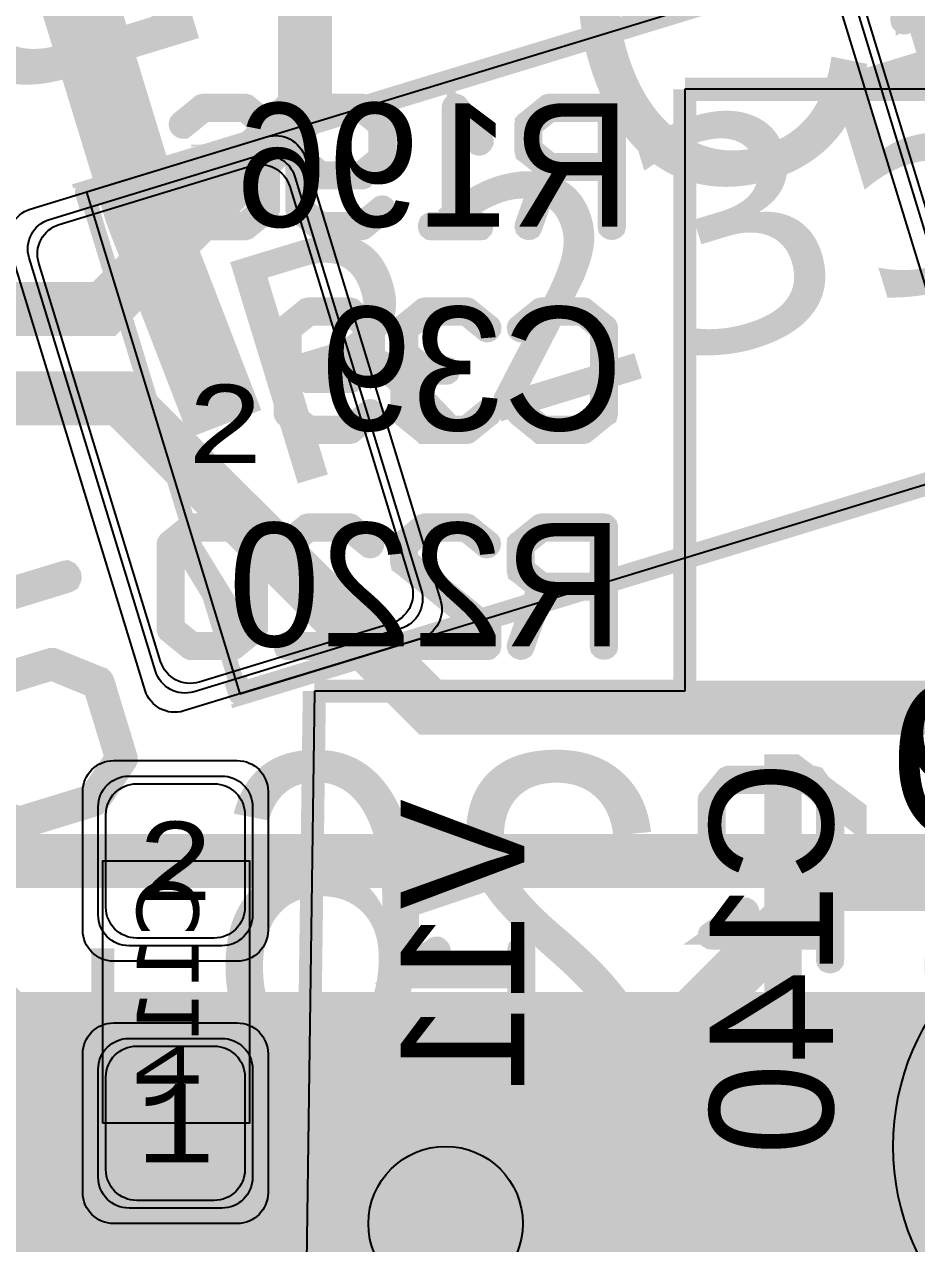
# Model space of a CAD drawing. Extents: x -98 to 119, y -207 to 98.
# Drawn here: x -14.98 to -9.2, y 46.37 to 54.27 of the extents above; entities that cross this region are included whole.
import ezdxf
from ezdxf.enums import TextEntityAlignment as Align

# ---------------------------------------------------------------- set-up
doc = ezdxf.new("R2010")
doc.units = 0
doc.header["$MEASUREMENT"] = 0
for name, color, linetype in [('ASSEMBLY_OUTLINES_BTM', 191, 'CONTINUOUS'), ('ASSEMBLY_OUTLINES_TOP', 102, 'CONTINUOUS'), ('ASSEMBLY_PART_NUMBERS_BTM', 191, 'CONTINUOUS'), ('ASSEMBLY_PART_NUMBERS_TOP', 102, 'CONTINUOUS'), ('ASSEMBLY_REF_DES_BTM', 191, 'CONTINUOUS'), ('ASSEMBLY_REF_DES_TOP', 102, 'CONTINUOUS'), ('BOARD_OUTLINE', 10, 'CONTINUOUS'), ('DRILL_DRAWING', 21, 'CONTINUOUS'), ('GENERATED_SILKSCREEN_BTM', 255, 'CONTINUOUS'), ('GENERATED_SILKSCREEN_TOP', 140, 'CONTINUOUS'), ('MANUFACTURING_OUTLINES', 10, 'CONTINUOUS'), ('MOUNTING_HOLES_LAYER_BOT17', 42, 'CONTINUOUS'), ('MOUNTING_HOLES_LAYER_TOP', 42, 'CONTINUOUS'), ('PART_PADS_SMD_BTM', 230, 'CONTINUOUS'), ('PART_PADS_SMD_TOP', 150, 'CONTINUOUS'), ('PIN_NUMBERS_BTM', 8, 'CONTINUOUS'), ('PIN_NUMBERS_TOP', 8, 'CONTINUOUS'), ('PLACEMENT_OUTLINES_BTM', 222, 'CONTINUOUS'), ('PLACEMENT_OUTLINES_TOP', 130, 'CONTINUOUS'), ('PLANE_DATA_LAYER_BOTTOM', 230, 'CONTINUOUS'), ('PLANE_DATA_LAYER_TOP', 150, 'CONTINUOUS'), ('PLANE_SHAPES_LAYER_BOTTOM', 230, 'CONTINUOUS'), ('PLANE_SHAPES_LAYER_TOP', 150, 'CONTINUOUS'), ('ROUTE_BORDER', 151, 'CONTINUOUS'), ('SILKSCREEN_OUTLINES_BTM', 211, 'CONTINUOUS'), ('SILKSCREEN_OUTLINES_TOP', 150, 'CONTINUOUS'), ('SILKSCREEN_REF_DES_BTM', 211, 'CONTINUOUS'), ('SOLDERMASK_PADS_BTM', 12, 'CONTINUOUS'), ('SOLDERMASK_PADS_TOP', 180, 'CONTINUOUS'), ('SOLDERPASTE_PADS_BTM', 12, 'CONTINUOUS'), ('SOLDERPASTE_PADS_TOP', 180, 'CONTINUOUS'), ('TRACES_LAYER_BOTTOM', 230, 'CONTINUOUS'), ('TRACES_LAYER_TOP', 150, 'CONTINUOUS')]:
    doc.layers.add(name, color=color, linetype=linetype)
doc.styles.add('COURIER_NEW', font='COUR.TTF')
doc.styles.add('VERDANA', font='verdana.TTF')
doc.styles.add('VERIBEST_GERBER_0', font='txt')

msp = doc.modelspace()

# ---------------------------------------------------------------- hatches: boundary and pattern name
at = {"layer": 'MOUNTING_HOLES_LAYER_BOT17'}
h = msp.add_hatch(color=256, dxfattribs=at)
edge = h.paths.add_edge_path()
edge.add_arc((-12.25, 46.5), 0.5, 0, 360)
at = {"layer": 'MOUNTING_HOLES_LAYER_TOP'}
h = msp.add_hatch(color=256, dxfattribs=at)
edge = h.paths.add_edge_path()
edge.add_arc((-12.25, 46.5), 0.5, 0, 360)
at = {"layer": 'PLANE_DATA_LAYER_BOTTOM'}
h = msp.add_hatch(color=256, dxfattribs=at)
h.paths.add_polyline_path([(-96.5, 0, -1), (96.5, 0, -1)], flags=0)
h.paths.add_polyline_path([(92.251979, -7.43598, 0.72698816), (92.479659, -3.637852, -0.30860979), (92.431259, -3.566904, -0.00963525), (92.431316, -3.563968, 0.00963501), (92.5, -0.000006), (92.5, 0.000001, 0.05332526), (90.407665, 19.562826, -0.05332692), (90.405941, 19.578942), (90.405941, 19.578943, -0.23821791), (90.436919, 19.640273, 0.66175504), (89.584154, 23.221888, -0.29529758), (89.523137, 23.277841, 0.02240102), (87.08146, 31.194059, -0.0862063), (87.076996, 31.219756), (87.076996, 31.219757, -0.21018391), (87.101696, 31.275919, 0.67938251), (85.774921, 34.749845, -0.30186499), (85.705267, 34.797373, 0.04791583), (77.514669, 50.475005, -0.14530744), (77.502324, 50.516585, -0.1239887), (77.511414, 50.552678, 0.60660899), (75.516892, 53.486368, -0.27423899), (75.44586, 53.517962, 0.02152308), (70.565432, 59.806101, -0.17759524), (70.547363, 59.855368), (70.547363, 59.855369, -0.1118333), (70.5548, 59.888203, 0.66175545), (68.116894, 62.64715, -0.29529737), (68.036725, 62.667806, 0.05833458), (51.722715, 76.687749, -0.24933783), (51.689123, 76.750923), (51.689123, 76.750924, -0.06075989), (51.691357, 76.76924, 0.7149664), (48.509213, 78.818582, -0.31487112), (48.42205, 78.81342, 0.02280668), (41.042088, 82.896302, -0.28513695), (40.999698, 82.964591), (40.999698, 82.964596, -0.00424702), (40.999709, 82.965891, 0.64704661), (37.697353, 84.5176, -0.28975486), (37.616734, 84.505806, 0.05294354), (19.031563, 90.52099, -0.30833592), (18.972104, 90.582877, 0.69698225), (15.284156, 91.27756, -0.30833961), (15.206255, 91.241547, 0.02237069), (6.993138, 92.235275, -0.31520437), (6.925536, 92.290658, 0.71588806), (3.14462, 92.496703, -0.31520526), (3.0714, 92.448994, 0.06346806), (-20.215283, 90.264015, -0.32014225), (-20.296827, 90.298428, 0.72963938), (-23.995319, 89.386755, -0.32014403), (-24.051528, 89.318386, 0.01866354), (-30.645576, 87.275991, -0.30986574), (-30.72878, 87.298418, 0.70117084), (-34.249879, 85.978007, -0.00275269), (-34.249874, 85.977168, -0.30685575), (-34.29782, 85.9064, 0.04916641), (-50.410548, 77.556603, -0.32354836), (-50.499711, 77.561018, 0.73921276), (-53.660594, 75.408706, -0.07516987), (-53.657188, 75.386179), (-53.657188, 75.386178, -0.24247942), (-53.68916, 75.324127, 0.01996774), (-59.527063, 70.80098, -0.29848709), (-59.610009, 70.791065, 0.55672441), (-62.5, 69), (-62.5, 68.999999, 0.08270852), (-62.392031, 68.351756, -0.29848757), (-62.412702, 68.270818, 0.06718659), (-78.279974, 49.27977, -0.27781781), (-78.350169, 49.24438, 0.43635087), (-80.5, 47.25), (-80.5, 47.249999, 0.14146633), (-80.192238, 46.184011, -0.14146588), (-80.180512, 46.143397), (-80.180512, 46.143396, -0.13119073), (-80.190652, 46.105416, 0.01929482), (-83.506407, 39.786053, -0.3122068), (-83.581614, 39.742899, 0.43912347), (-85.75, 37.75, 0.20482962), (-85.131688, 36.303992, -0.20483071), (-85.10813, 36.248899), (-85.10813, 36.248898, -0.10091901), (-85.114214, 36.219062, 0.04809776), (-90.466303, 19.289839, -0.31487042), (-90.530154, 19.230281, 0.71496565), (-91.24073, 15.512631, -0.26937831), (-91.202277, 15.446437), (-91.202277, 15.446436, -0.04192983), (-91.203345, 15.433723, 0.01884133), (-92.106444, 8.523669, -0.32827121), (-92.166453, 8.456161, 0.35402801), (-93.75, 6.5), (-93.75, 6.499999, 0.3147083), (-92.438077, 4.622088, -0.31470689), (-92.388093, 4.55054), (-92.388093, 4.550537, -0.01228575), (-92.388185, 4.546794, 0.01229418), (-92.5, 0.00001), (-92.5, -0.000004, 0.05293339), (-90.438132, -19.421494, -0.32940864), (-90.475468, -19.504015, 0.27173254), (-91.5, -21.25, 0.40159771), (-89.586502, -23.248128, -0.32940451), (-89.516056, -23.305059, 0.02130735), (-87.207653, -30.839509, -0.32217733), (-87.232533, -30.924924, 0.23066593), (-88, -32.499999), (-88, -32.5, 0.43149503), (-85.882787, -34.496562, -0.3221788), (-85.807634, -34.544174, 0.04801617), (-77.643233, -50.277018, -0.30387878), (-77.644537, -50.3618, 0.152519), (-78, -51.499999), (-78, -51.5, 0.48198292), (-75.552374, -53.449264, -0.30388342), (-75.473145, -53.479475, 0.02199125), (-70.483925, -59.90214, -0.3186215), (-70.47622, -59.989968, 0.72539906), (-67.952631, -62.834176, -0.31862421), (-67.866344, -62.852281, 0.06239253), (-50.265124, -77.650932, -0.25435623), (-50.230332, -77.714899), (-50.230332, -77.7149, -0.03445317), (-50.231054, -77.725364, 0.03445193), (-50.25, -78), (-50.25, -78.000001, 0.60330822), (-47.119729, -79.649997, -0.29136265), (-47.037917, -79.64725, 0.02294124), (-39.54278, -83.621879, -0.2900128), (-39.499155, -83.690765), (-39.499155, -83.690766, -0.00713035), (-39.499186, -83.692939, 0.00713296), (-39.5, -83.749994), (-39.5, -83.75, 0.65808296), (-36.126004, -85.203319, -0.29776298), (-36.043963, -85.188513, 0.04901634), (-18.771876, -90.575199, -0.30186131), (-18.712566, -90.635139, 0.67938177), (-15.056336, -91.31372, -0.30186438), (-14.979467, -91.279054, 0.02174912), (-6.993138, -92.235275, -0.31520437), (-6.925536, -92.290658, 0.71588806), (-3.14462, -92.496703, -0.31520526), (-3.0714, -92.448994, 0.06250827), (19.869968, -90.340657, -0.3455664), (19.954737, -90.381493, 0.79435682), (23.75, -89.500001), (23.75, -89.499973, 0.00508686), (23.749586, -89.459281, -0.34558849), (23.806159, -89.384097, 0.02146945), (31.383958, -87.013201, -0.31444693), (31.468175, -87.035889, 0.70013084), (35, -85.75), (35, -85.749988, 0.00909926), (34.998675, -85.677212, -0.00905723), (34.998625, -85.674452), (34.998625, -85.674439, -0.3044722), (35.045955, -85.60392, 0.04798546), (50.721249, -77.353765, -0.31444166), (50.808431, -77.356288, 0.61621831), (54, -75.75), (54, -75.749999, 0.06775817), (53.927211, -75.215343, -0.06775352), (53.924438, -75.194974), (53.924438, -75.194973, -0.24153729), (53.95619, -75.13308, 0.02236582), (60.452055, -70.01285, -0.31311155), (60.538488, -70.003709, 0.71009535), (63.344013, -67.475653, -0.09971759), (63.33807, -67.446151), (63.33807, -67.44615, -0.20692806), (63.362073, -67.390635, 0.05820555), (77.187807, -50.973449, -0.31748667), (77.269693, -50.94147, 0.72222414), (79.294241, -47.729048, -0.17387366), (79.276877, -47.680625, -0.13609457), (79.287761, -47.641379, 0.02052348), (82.926938, -40.980152, -0.3530032), (83.013777, -40.939997, 0.48811211), (85.5, -39), (85.5, -38.999999, 0.2400736), (84.675602, -37.381988, -0.24007295), (84.644192, -37.320342), (84.644192, -37.320341, -0.10410562), (84.650658, -37.289623, 0.05054674), (90.411157, -19.546683, -0.32146983), (90.476988, -19.487077, 0.38127918), (92.25, -17.5, 0.2751437), (91.203224, -15.741772, -0.27514249), (91.163342, -15.674784), (91.163342, -15.674783, -0.04255495), (91.164442, -15.661882, 0.02223578), (92.195155, -7.50356, -0.31919634)], flags=0)
at = {"layer": 'PLANE_DATA_LAYER_TOP'}
msp.add_hatch(color=256, dxfattribs=at).paths.add_polyline_path([(-7.75, 47), (-9.5762, 47)], is_closed=False, flags=0)
at = {"layer": 'PLANE_SHAPES_LAYER_BOTTOM'}
h = msp.add_hatch(color=256, dxfattribs=at)
h.paths.add_polyline_path([(-96.5, 0, -1), (96.5, 0, -1)], flags=0)
h.paths.add_polyline_path([(-92.5, 0, -1), (92.5, 0, -1)], flags=0)
at = {"layer": 'PLANE_SHAPES_LAYER_TOP'}
h = msp.add_hatch(color=256, dxfattribs=at)
h.paths.add_polyline_path([(-96.31345, 0, -1), (96.81345, 0, -1)], flags=0)
h.paths.add_polyline_path([(-92.25, 0, -1), (92.75, 0, -1)], flags=0)
h = msp.add_hatch(color=256, dxfattribs=at)
h.paths.add_polyline_path([(1.75, 32.75), (-50, 32.75), (-50, 35), (-37.5, 47.5), (-31.5, 47.5), (-22, 57), (-19, 57), (-19, 52), (-15, 48), (-7.5, 48), (-6, 49.5), (-0.25, 49.5), (-0.25, 38), (1.75, 38)])
h.paths.add_polyline_path([(-26.75, 43.25), (-26.75, 45.25), (-17.5, 45.25), (-17.5, 43.25)], flags=16)

# ---------------------------------------------------------------- linework, layer by layer
at = {"layer": 'ASSEMBLY_OUTLINES_BTM'}
msp.add_lwpolyline([(-14.47, 47.15), (-14.47, 48.85), (-13.52, 48.85), (-13.52, 47.15)], close=True, dxfattribs=at)
msp.add_circle((-7.75, 47), 1.6, dxfattribs=at)
at = {"layer": 'ASSEMBLY_OUTLINES_TOP', "const_width": 0.1}
msp.add_lwpolyline([(-8.408168, 55.070079), (-14.576333, 53.184281), (-13.582269, 49.932845), (-7.414104, 51.818643)], close=True, dxfattribs=at)
at = {"layer": 'BOARD_OUTLINE', "const_width": 0.1}
msp.add_lwpolyline([(-97.5, 0, -1), (97.5, 0, -1)], format="xyb", close=True, dxfattribs=at)
at = {"layer": 'GENERATED_SILKSCREEN_BTM', "const_width": 0.15}
for points in [[(-8.502, 54.714), (-9.2692, 54.2828), (-9.2732, 54.2812), (-9.2764, 54.2812), (-9.2796, 54.2812), (-9.2828, 54.2828), (-9.2876, 54.2852), (-9.2908, 54.2884), (-9.2924, 54.2924), (-9.2932, 54.2964), (-9.2932, 54.8364)], [(-9.2604, 54.8364), (-9.2604, 54.3236), (-8.5172, 54.7412)], [(-12.0288, 52.9792), (-12.0224, 52.9776), (-12.0184, 52.9744), (-12.0168, 52.9688), (-12.016, 52.9624), (-12.0168, 52.9568), (-12.0184, 52.9512), (-12.0224, 52.9472), (-12.0288, 52.9464), (-12.3408, 52.9464), (-12.3464, 52.9472), (-12.3512, 52.9512), (-12.3536, 52.9568), (-12.3544, 52.9624), (-12.3536, 52.9688), (-12.3512, 52.9744), (-12.3464, 52.9776), (-12.3408, 52.9792), (-12.2, 52.9792), (-12.2, 53.7304), (-12.1992, 53.736), (-12.1968, 53.74), (-12.1928, 53.7424), (-12.1872, 53.7432), (-12.1832, 53.744), (-12.1792, 53.744), (-12.176, 53.7424), (-12.1728, 53.7392), (-12.0168, 53.52), (-12.0152, 53.5168), (-12.0144, 53.5144), (-12.0144, 53.5088), (-12.0168, 53.504), (-12.0208, 53.5), (-12.0256, 53.4968), (-12.0312, 53.4952), (-12.0344, 53.4952), (-12.0368, 53.496), (-12.0408, 53.5008), (-12.1688, 53.68), (-12.1688, 52.9792), (-12.0288, 52.9792)], [(-10.7, 53.85), (-10.7, 49.95)], [(-7.1, 53.85), (-10.7, 53.85)], [(-13.8288, 53.7432), (-13.9632, 53.6336), (-13.9664, 53.6296), (-13.968, 53.6232), (-13.9672, 53.6184), (-13.9656, 53.6144), (-13.9632, 53.6112), (-13.9592, 53.608), (-13.9552, 53.6056), (-13.9512, 53.6048), (-13.9472, 53.6048), (-13.944, 53.6072), (-13.8128, 53.7136), (-13.5536, 53.7136), (-13.4304, 53.6128), (-13.4304, 53.3256), (-13.5392, 53.4144), (-13.5424, 53.4152), (-13.544, 53.416), (-13.5448, 53.416), (-13.5448, 53.4168), (-13.5488, 53.4176), (-13.8184, 53.4176), (-13.8216, 53.4168), (-13.8216, 53.416), (-13.8232, 53.416), (-13.8256, 53.4152), (-13.828, 53.4144), (-13.9632, 53.3056), (-13.964, 53.3032), (-13.9656, 53.3024), (-13.9664, 53.3016), (-13.9664, 53.3), (-13.968, 53.2944), (-13.9688, 53.292), (-13.9688, 53.072), (-13.968, 53.068), (-13.9664, 53.0648), (-13.9656, 53.0616), (-13.9632, 53.0592), (-13.8288, 52.9496), (-13.8248, 52.948), (-13.824, 52.9472), (-13.8216, 52.9472), (-13.8208, 52.9464), (-13.82, 52.9464), (-13.8184, 52.9464), (-13.5488, 52.9464), (-13.5456, 52.9472), (-13.5424, 52.948), (-13.5392, 52.9496), (-13.4048, 53.0592), (-13.4024, 53.0608), (-13.4016, 53.0616), (-13.4, 53.064), (-13.3984, 53.0696), (-13.3976, 53.072), (-13.3976, 53.6208), (-13.3984, 53.6248), (-13.4, 53.628), (-13.4016, 53.6296), (-13.4024, 53.6312), (-13.4048, 53.6336), (-13.5392, 53.7432), (-13.5424, 53.744), (-13.544, 53.7448), (-13.5456, 53.7456), (-13.5488, 53.7464), (-13.8184, 53.7464), (-13.8216, 53.7456), (-13.8232, 53.7448), (-13.8256, 53.744), (-13.8288, 53.7432)], [(-12.7832, 52.9496), (-12.6488, 53.0592), (-12.6464, 53.0608), (-12.6448, 53.0632), (-12.644, 53.068), (-12.6448, 53.0736), (-12.6472, 53.0792), (-12.6512, 53.0832), (-12.656, 53.0864), (-12.6616, 53.0872), (-12.6672, 53.0856), (-12.7976, 52.9792), (-13.056, 52.9792), (-13.1808, 53.08), (-13.1808, 53.3672), (-13.072, 53.2792), (-13.0688, 53.2776), (-13.068, 53.2768), (-13.0656, 53.276), (-13.0624, 53.276), (-12.7928, 53.276), (-12.7896, 53.276), (-12.7848, 53.2776), (-12.7832, 53.2792), (-12.6488, 53.388), (-12.6464, 53.3888), (-12.6456, 53.3904), (-12.644, 53.3928), (-12.6424, 53.3984), (-12.6416, 53.4016), (-12.6416, 53.6208), (-12.6424, 53.6248), (-12.644, 53.628), (-12.6456, 53.6304), (-12.6464, 53.6312), (-12.6488, 53.6336), (-12.7832, 53.7432), (-12.7864, 53.744), (-12.788, 53.7448), (-12.7896, 53.7456), (-12.7928, 53.7464), (-13.0624, 53.7464), (-13.0656, 53.7456), (-13.0672, 53.7448), (-13.0696, 53.744), (-13.0728, 53.7432), (-13.2072, 53.6336), (-13.2096, 53.6296), (-13.2104, 53.6264), (-13.212, 53.624), (-13.2128, 53.6208), (-13.2128, 53.072), (-13.212, 53.0696), (-13.2104, 53.064), (-13.2096, 53.0624), (-13.2072, 53.0592), (-13.0728, 52.9496), (-13.0688, 52.948), (-13.068, 52.9472), (-13.0656, 52.9472), (-13.0648, 52.9464), (-13.064, 52.9464), (-13.0624, 52.9464), (-12.7928, 52.9464), (-12.7896, 52.9472), (-12.7864, 52.948), (-12.7832, 52.9496)], [(-11.724, 53.4424), (-11.7264, 53.444), (-11.7272, 53.448), (-11.7288, 53.452), (-11.7296, 53.456), (-11.7296, 53.6208), (-11.7288, 53.6248), (-11.7272, 53.6272), (-11.7272, 53.6296), (-11.7264, 53.6304), (-11.7248, 53.6312), (-11.724, 53.6328), (-11.588, 53.7432), (-11.584, 53.7448), (-11.5808, 53.7456), (-11.5776, 53.7464), (-11.1744, 53.7464), (-11.1672, 53.7448), (-11.1624, 53.7408), (-11.1584, 53.736), (-11.1568, 53.7304), (-11.1568, 52.9624), (-11.1584, 52.956), (-11.1624, 52.952), (-11.1672, 52.9496), (-11.1728, 52.9488), (-11.1792, 52.9496), (-11.1848, 52.952), (-11.1888, 52.956), (-11.1904, 52.9624), (-11.1904, 53.3304), (-11.5664, 53.3304), (-11.6976, 52.9576), (-11.7008, 52.952), (-11.7064, 52.9488), (-11.712, 52.948), (-11.7176, 52.9496), (-11.7224, 52.952), (-11.7264, 52.956), (-11.728, 52.9616), (-11.7272, 52.968), (-11.596, 53.3408), (-11.724, 53.4424)], [(-12.6744, 53.6128), (-12.6744, 53.4096), (-12.7976, 53.308), (-13.056, 53.308), (-13.1808, 53.4096), (-13.1808, 53.6128), (-13.056, 53.7136), (-12.7976, 53.7136), (-12.6744, 53.6128)], [(-11.1904, 53.7136), (-11.5728, 53.7136), (-11.6976, 53.6128), (-11.6976, 53.464), (-11.5728, 53.3624), (-11.1904, 53.3624), (-11.1904, 53.7136)], [(-13.4304, 53.284), (-13.4304, 53.08), (-13.5536, 52.9792), (-13.812, 52.9792), (-13.9368, 53.08), (-13.9368, 53.284), (-13.812, 53.3856), (-13.5536, 53.3856), (-13.4304, 53.284)], [(-12.8596, 51.6296), (-12.7252, 51.7392), (-12.7228, 51.7408), (-12.7212, 51.7432), (-12.7204, 51.748), (-12.7212, 51.7536), (-12.7236, 51.7592), (-12.7276, 51.7632), (-12.7324, 51.7664), (-12.738, 51.7672), (-12.7436, 51.7656), (-12.874, 51.6592), (-13.1324, 51.6592), (-13.2572, 51.76), (-13.2572, 52.0472), (-13.1484, 51.9592), (-13.1452, 51.9576), (-13.1444, 51.9568), (-13.142, 51.956), (-13.1388, 51.956), (-12.8692, 51.956), (-12.866, 51.956), (-12.8612, 51.9576), (-12.8596, 51.9592), (-12.7252, 52.068), (-12.7228, 52.0688), (-12.722, 52.0704), (-12.7204, 52.0728), (-12.7188, 52.0784), (-12.718, 52.0816), (-12.718, 52.3008), (-12.7188, 52.3048), (-12.7204, 52.308), (-12.722, 52.3104), (-12.7228, 52.3112), (-12.7252, 52.3136), (-12.8596, 52.4232), (-12.8628, 52.424), (-12.8644, 52.4248), (-12.866, 52.4256), (-12.8692, 52.4264), (-13.1388, 52.4264), (-13.142, 52.4256), (-13.1436, 52.4248), (-13.146, 52.424), (-13.1492, 52.4232), (-13.2836, 52.3136), (-13.286, 52.3096), (-13.2868, 52.3064), (-13.2884, 52.304), (-13.2892, 52.3008), (-13.2892, 51.752), (-13.2884, 51.7496), (-13.2868, 51.744), (-13.286, 51.7424), (-13.2836, 51.7392), (-13.1492, 51.6296), (-13.1452, 51.628), (-13.1444, 51.6272), (-13.142, 51.6272), (-13.1412, 51.6264), (-13.1404, 51.6264), (-13.1388, 51.6264), (-12.8692, 51.6264), (-12.866, 51.6272), (-12.8628, 51.628), (-12.8596, 51.6296)], [(-12.7508, 52.2928), (-12.7508, 52.0896), (-12.874, 51.988), (-13.1324, 51.988), (-13.2572, 52.0896), (-13.2572, 52.2928), (-13.1324, 52.3936), (-12.874, 52.3936), (-12.7508, 52.2928)], [(-12.1036, 51.6296), (-11.9684, 51.7392), (-11.966, 51.7408), (-11.9644, 51.7432), (-11.9636, 51.7456), (-11.9636, 51.748), (-11.9644, 51.7536), (-11.9676, 51.7592), (-11.9716, 51.7632), (-11.9764, 51.7664), (-11.982, 51.7672), (-11.9876, 51.7656), (-12.118, 51.6592), (-12.3764, 51.6592), (-12.5012, 51.76), (-12.5012, 51.9088), (-12.378, 52.0104), (-12.2452, 52.0104), (-12.2388, 52.012), (-12.2348, 52.0152), (-12.2324, 52.0208), (-12.2316, 52.0264), (-12.2324, 52.032), (-12.2348, 52.0368), (-12.2388, 52.0408), (-12.2452, 52.0424), (-12.378, 52.0424), (-12.5012, 52.144), (-12.5012, 52.2928), (-12.3764, 52.3936), (-12.118, 52.3936), (-11.9876, 52.2872), (-11.982, 52.2856), (-11.9764, 52.2864), (-11.9716, 52.2888), (-11.9676, 52.2936), (-11.9644, 52.2984), (-11.9636, 52.304), (-11.9636, 52.3072), (-11.9644, 52.3096), (-11.966, 52.312), (-11.9684, 52.3136), (-12.1036, 52.4232), (-12.106, 52.424), (-12.1084, 52.4248), (-12.1092, 52.4256), (-12.1124, 52.4264), (-12.382, 52.4264), (-12.386, 52.4256), (-12.3876, 52.4248), (-12.3892, 52.424), (-12.3924, 52.4232), (-12.5276, 52.3136), (-12.53, 52.3096), (-12.5308, 52.3064), (-12.5324, 52.304), (-12.5332, 52.3008), (-12.5332, 52.136), (-12.5324, 52.1336), (-12.5308, 52.128), (-12.53, 52.124), (-12.5276, 52.1224), (-12.41, 52.0264), (-12.5276, 51.9304), (-12.5284, 51.9288), (-12.53, 51.9272), (-12.5308, 51.9264), (-12.5308, 51.9248), (-12.5324, 51.9192), (-12.5332, 51.9168), (-12.5332, 51.752), (-12.5324, 51.748), (-12.5308, 51.7448), (-12.53, 51.7416), (-12.5276, 51.7392), (-12.3924, 51.6296), (-12.3892, 51.628), (-12.3884, 51.6272), (-12.386, 51.6272), (-12.3852, 51.6264), (-12.3844, 51.6264), (-12.382, 51.6264), (-12.1124, 51.6264), (-12.1092, 51.6272), (-12.106, 51.628), (-12.1036, 51.6296)], [(-11.3492, 51.6296), (-11.2148, 51.7392), (-11.2108, 51.7416), (-11.21, 51.7448), (-11.2084, 51.748), (-11.2076, 51.752), (-11.2076, 52.3008), (-11.2084, 52.3048), (-11.21, 52.308), (-11.2116, 52.3096), (-11.2124, 52.3112), (-11.214, 52.3136), (-11.3492, 52.4232), (-11.3516, 52.424), (-11.354, 52.4248), (-11.3548, 52.4256), (-11.358, 52.4264), (-11.6276, 52.4264), (-11.6316, 52.4256), (-11.6332, 52.4248), (-11.6356, 52.424), (-11.638, 52.4232), (-11.7732, 52.3136), (-11.7764, 52.3096), (-11.778, 52.3032), (-11.7772, 52.2984), (-11.7756, 52.2944), (-11.7732, 52.2912), (-11.7692, 52.288), (-11.7652, 52.2856), (-11.7612, 52.2848), (-11.7572, 52.2848), (-11.754, 52.2872), (-11.622, 52.3936), (-11.3636, 52.3936), (-11.2404, 52.2928), (-11.2404, 51.76), (-11.3636, 51.6592), (-11.622, 51.6592), (-11.754, 51.7656), (-11.7572, 51.7672), (-11.7612, 51.768), (-11.7652, 51.7672), (-11.7692, 51.7648), (-11.7732, 51.7616), (-11.7756, 51.7576), (-11.7772, 51.7528), (-11.778, 51.748), (-11.7764, 51.7432), (-11.7732, 51.7392), (-11.638, 51.6296), (-11.6348, 51.628), (-11.634, 51.6272), (-11.6316, 51.6272), (-11.6308, 51.6264), (-11.63, 51.6264), (-11.6276, 51.6264), (-11.358, 51.6264), (-11.3548, 51.6272), (-11.3516, 51.628), (-11.3492, 51.6296)], [(-13.4832, 50.9136), (-13.6176, 51.0232), (-13.6208, 51.024), (-13.6224, 51.0248), (-13.624, 51.0256), (-13.6272, 51.0264), (-13.8968, 51.0264), (-13.9, 51.0256), (-13.9016, 51.0248), (-13.904, 51.024), (-13.9072, 51.0232), (-14.0416, 50.9136), (-14.044, 50.9096), (-14.0448, 50.9064), (-14.0464, 50.904), (-14.0472, 50.9008), (-14.0472, 50.352), (-14.0464, 50.3496), (-14.0448, 50.344), (-14.044, 50.3424), (-14.0416, 50.3392), (-13.9072, 50.2296), (-13.904, 50.2288), (-13.9016, 50.228), (-13.9008, 50.2272), (-13.8992, 50.2264), (-13.8968, 50.2264), (-13.6272, 50.2264), (-13.624, 50.2272), (-13.6208, 50.228), (-13.6176, 50.2296), (-13.4832, 50.3392), (-13.4808, 50.3408), (-13.48, 50.3416), (-13.4784, 50.344), (-13.4768, 50.3496), (-13.476, 50.352), (-13.476, 50.9008), (-13.4768, 50.904), (-13.4784, 50.9064), (-13.4792, 50.9096), (-13.4832, 50.9136)], [(-13.5816, 50.2992), (-13.632, 50.2592), (-13.8904, 50.2592), (-14.0152, 50.36), (-14.0152, 50.8928), (-13.968, 50.9304), (-13.5816, 50.2992)], [(-13.5088, 50.8928), (-13.5088, 50.36), (-13.556, 50.32), (-13.9432, 50.9512), (-13.8904, 50.9936), (-13.632, 50.9936), (-13.5088, 50.8928)], [(-13.1512, 51.0232), (-13.2856, 50.9136), (-13.288, 50.9096), (-13.2888, 50.9064), (-13.2904, 50.904), (-13.2912, 50.9008), (-13.2912, 50.7912), (-13.2904, 50.788), (-13.2888, 50.7832), (-13.288, 50.7792), (-13.2856, 50.7776), (-12.7528, 50.3448), (-12.7528, 50.2592), (-13.2752, 50.2592), (-13.2808, 50.2576), (-13.2856, 50.2544), (-13.288, 50.2488), (-13.2888, 50.2424), (-13.288, 50.2368), (-13.2856, 50.2312), (-13.2808, 50.228), (-13.2752, 50.2264), (-12.736, 50.2264), (-12.7296, 50.228), (-12.7256, 50.232), (-12.7216, 50.236), (-12.72, 50.2424), (-12.72, 50.352), (-12.7208, 50.3544), (-12.7224, 50.36), (-12.724, 50.3624), (-12.7248, 50.364), (-12.7272, 50.3656), (-13.2592, 50.7992), (-13.2592, 50.8928), (-13.1344, 50.9936), (-12.876, 50.9936), (-12.7456, 50.8872), (-12.74, 50.8856), (-12.7344, 50.8864), (-12.7296, 50.8888), (-12.7256, 50.8936), (-12.7232, 50.8984), (-12.7224, 50.904), (-12.7232, 50.9096), (-12.7248, 50.912), (-12.7272, 50.9136), (-12.8616, 51.0232), (-12.8648, 51.024), (-12.8664, 51.0248), (-12.868, 51.0256), (-12.8712, 51.0264), (-13.1408, 51.0264), (-13.144, 51.0256), (-13.1456, 51.0248), (-13.148, 51.024), (-13.1512, 51.0232)], [(-12.3952, 51.0232), (-12.5296, 50.9136), (-12.532, 50.9096), (-12.5328, 50.9064), (-12.5344, 50.904), (-12.5352, 50.9008), (-12.5352, 50.7912), (-12.5344, 50.788), (-12.5328, 50.7832), (-12.532, 50.7792), (-12.5296, 50.7776), (-11.9968, 50.3448), (-11.9968, 50.2592), (-12.5192, 50.2592), (-12.5248, 50.2576), (-12.5296, 50.2544), (-12.532, 50.2488), (-12.5328, 50.2424), (-12.532, 50.2368), (-12.5296, 50.2312), (-12.5248, 50.228), (-12.5192, 50.2264), (-11.98, 50.2264), (-11.9736, 50.228), (-11.9696, 50.232), (-11.9656, 50.236), (-11.964, 50.2424), (-11.964, 50.352), (-11.9648, 50.3544), (-11.9664, 50.36), (-11.968, 50.3624), (-11.9688, 50.364), (-11.9712, 50.3656), (-12.5032, 50.7992), (-12.5032, 50.8928), (-12.3784, 50.9936), (-12.12, 50.9936), (-11.9896, 50.8872), (-11.984, 50.8856), (-11.9784, 50.8864), (-11.9736, 50.8888), (-11.9696, 50.8936), (-11.9672, 50.8984), (-11.9664, 50.904), (-11.9672, 50.9096), (-11.9688, 50.912), (-11.9712, 50.9136), (-12.1056, 51.0232), (-12.1088, 51.024), (-12.1104, 51.0248), (-12.112, 51.0256), (-12.1152, 51.0264), (-12.3848, 51.0264), (-12.388, 51.0256), (-12.3896, 51.0248), (-12.392, 51.024), (-12.3952, 51.0232)], [(-11.7744, 50.7224), (-11.7768, 50.724), (-11.7776, 50.728), (-11.7792, 50.732), (-11.78, 50.736), (-11.78, 50.9008), (-11.7792, 50.9048), (-11.7776, 50.9072), (-11.7776, 50.9096), (-11.7768, 50.9104), (-11.7752, 50.9112), (-11.7744, 50.9128), (-11.6384, 51.0232), (-11.6344, 51.0248), (-11.6312, 51.0256), (-11.628, 51.0264), (-11.2248, 51.0264), (-11.2176, 51.0248), (-11.2128, 51.0208), (-11.2088, 51.016), (-11.2072, 51.0104), (-11.2072, 50.2424), (-11.2088, 50.236), (-11.2128, 50.232), (-11.2176, 50.2296), (-11.2232, 50.2288), (-11.2296, 50.2296), (-11.2352, 50.232), (-11.2392, 50.236), (-11.2408, 50.2424), (-11.2408, 50.6104), (-11.6168, 50.6104), (-11.748, 50.2376), (-11.7512, 50.232), (-11.7568, 50.2288), (-11.7624, 50.228), (-11.768, 50.2296), (-11.7728, 50.232), (-11.7768, 50.236), (-11.7784, 50.2416), (-11.7776, 50.248), (-11.6464, 50.6208), (-11.7744, 50.7224)], [(-11.2408, 50.9936), (-11.6232, 50.9936), (-11.748, 50.8928), (-11.748, 50.744), (-11.6232, 50.6424), (-11.2408, 50.6424), (-11.2408, 50.9936)], [(-13.1, 49.95), (-13.15, 46.25)], [(-10.7, 49.95), (-13.1, 49.95)], [(-9.7464, 49.25), (-9.856, 49.3844), (-9.8584, 49.3884), (-9.8616, 49.3892), (-9.8648, 49.3908), (-9.8688, 49.3916), (-10.4176, 49.3916), (-10.4216, 49.3908), (-10.4248, 49.3892), (-10.4264, 49.3876), (-10.428, 49.3868), (-10.4304, 49.3844), (-10.54, 49.25), (-10.5408, 49.2476), (-10.5416, 49.2452), (-10.5424, 49.2444), (-10.5432, 49.2412), (-10.5432, 48.9716), (-10.5424, 48.9676), (-10.5416, 48.966), (-10.5408, 48.9636), (-10.54, 48.9612), (-10.4304, 48.826), (-10.4264, 48.8228), (-10.42, 48.8212), (-10.416, 48.822), (-10.4112, 48.8236), (-10.408, 48.826), (-10.4048, 48.83), (-10.4024, 48.834), (-10.4016, 48.838), (-10.4016, 48.842), (-10.404, 48.8452), (-10.5104, 48.9772), (-10.5104, 49.2356), (-10.4096, 49.3588), (-9.8768, 49.3588), (-9.776, 49.2356), (-9.776, 48.9772), (-9.8824, 48.8452), (-9.884, 48.842), (-9.8848, 48.838), (-9.884, 48.834), (-9.8816, 48.83), (-9.8784, 48.826), (-9.8744, 48.8236), (-9.8704, 48.822), (-9.8648, 48.8212), (-9.86, 48.8228), (-9.856, 48.826), (-9.7464, 48.9612), (-9.7448, 48.9644), (-9.744, 48.9652), (-9.744, 48.9676), (-9.7432, 48.9684), (-9.7432, 48.9692), (-9.7432, 48.9716), (-9.7432, 49.2412), (-9.744, 49.2444), (-9.7448, 49.2476), (-9.7464, 49.25)], [(-11.7432, 48.8216), (-11.7432, 48.844), (-11.744, 48.8488), (-11.7464, 48.8528), (-11.7496, 48.8568), (-11.7544, 48.8584), (-12.5216, 49.1184), (-12.528, 49.1184), (-12.5328, 49.116), (-12.5368, 49.112), (-12.54, 49.1064), (-12.5408, 49.1008), (-12.54, 49.0952), (-12.5376, 49.0904), (-12.532, 49.0872), (-11.7776, 48.8336), (-12.532, 48.5784), (-12.5376, 48.5752), (-12.54, 48.5704), (-12.5408, 48.5648), (-12.54, 48.5592), (-12.5368, 48.5536), (-12.5328, 48.5496), (-12.528, 48.548), (-12.5216, 48.5488), (-11.7544, 48.8072), (-11.7496, 48.8096), (-11.7464, 48.8136), (-11.744, 48.8176), (-11.7432, 48.8216)], [(-9.776, 48.522), (-9.7744, 48.5284), (-9.7712, 48.5316), (-9.7656, 48.534), (-9.7592, 48.5348), (-9.7536, 48.534), (-9.748, 48.5316), (-9.744, 48.5284), (-9.7432, 48.522), (-9.7432, 48.21), (-9.744, 48.2044), (-9.748, 48.1996), (-9.7536, 48.1972), (-9.7592, 48.1964), (-9.7656, 48.1972), (-9.7712, 48.1996), (-9.7744, 48.2044), (-9.776, 48.21), (-9.776, 48.3508), (-10.5272, 48.3508), (-10.5328, 48.3516), (-10.5368, 48.354), (-10.5392, 48.358), (-10.54, 48.3636), (-10.5408, 48.3676), (-10.5408, 48.3716), (-10.5392, 48.3748), (-10.536, 48.378), (-10.3168, 48.534), (-10.3112, 48.5364), (-10.3056, 48.5364), (-10.3008, 48.534), (-10.2968, 48.53), (-10.2936, 48.5252), (-10.292, 48.5196), (-10.292, 48.5164), (-10.2936, 48.514), (-10.2952, 48.5116), (-10.2976, 48.51), (-10.4768, 48.382), (-9.776, 48.382), (-9.776, 48.522)], [(-11.776, 48.2704), (-11.7744, 48.2768), (-11.7712, 48.28), (-11.7656, 48.2824), (-11.7592, 48.2832), (-11.7536, 48.2824), (-11.748, 48.28), (-11.744, 48.2768), (-11.7432, 48.2704), (-11.7432, 47.9584), (-11.744, 47.9528), (-11.748, 47.948), (-11.7536, 47.9456), (-11.7592, 47.9448), (-11.7656, 47.9456), (-11.7712, 47.948), (-11.7744, 47.9528), (-11.776, 47.9584), (-11.776, 48.0992), (-12.5272, 48.0992), (-12.5328, 48.1), (-12.5368, 48.1024), (-12.5392, 48.1064), (-12.54, 48.112), (-12.5408, 48.116), (-12.5408, 48.12), (-12.5392, 48.1232), (-12.536, 48.1264), (-12.3168, 48.2824), (-12.3112, 48.2848), (-12.3056, 48.2848), (-12.3008, 48.2824), (-12.2968, 48.2784), (-12.2936, 48.2736), (-12.292, 48.268), (-12.292, 48.2648), (-12.2936, 48.2624), (-12.2952, 48.26), (-12.2976, 48.2584), (-12.4768, 48.1304), (-11.776, 48.1304), (-11.776, 48.2704)], [(-9.7592, 47.4236), (-9.7528, 47.4228), (-9.7488, 47.4188), (-9.7464, 47.4132), (-9.7456, 47.4076), (-9.7464, 47.402), (-9.7488, 47.3972), (-9.7528, 47.3932), (-9.7592, 47.3916), (-10.0016, 47.3916), (-10.0016, 47.354), (-10.0032, 47.3484), (-10.0064, 47.3436), (-10.012, 47.3412), (-10.0176, 47.3404), (-10.024, 47.3412), (-10.0296, 47.3436), (-10.0336, 47.3484), (-10.0344, 47.354), (-10.0344, 47.3916), (-10.5048, 47.3916), (-10.5088, 47.3924), (-10.512, 47.394), (-10.5152, 47.398), (-10.5176, 47.402), (-10.5192, 47.4068), (-10.52, 47.4116), (-10.5192, 47.4156), (-10.516, 47.4196), (-10.0304, 47.9052), (-10.0256, 47.9084), (-10.0208, 47.91), (-10.016, 47.9092), (-10.0104, 47.906), (-10.0064, 47.9044), (-10.004, 47.9012), (-10.0024, 47.898), (-10.0016, 47.894), (-10.0016, 47.4236), (-9.7592, 47.4236)], [(-10.0344, 47.854), (-10.464, 47.4236), (-10.0344, 47.4236), (-10.0344, 47.854)], [(-11.776, 47.5424), (-11.7744, 47.5488), (-11.7712, 47.552), (-11.7656, 47.5544), (-11.7592, 47.5552), (-11.7536, 47.5544), (-11.748, 47.552), (-11.744, 47.5488), (-11.7432, 47.5424), (-11.7432, 47.2304), (-11.744, 47.2248), (-11.748, 47.22), (-11.7536, 47.2176), (-11.7592, 47.2168), (-11.7656, 47.2176), (-11.7712, 47.22), (-11.7744, 47.2248), (-11.776, 47.2304), (-11.776, 47.3712), (-12.5272, 47.3712), (-12.5328, 47.372), (-12.5368, 47.3744), (-12.5392, 47.3784), (-12.54, 47.384), (-12.5408, 47.388), (-12.5408, 47.392), (-12.5392, 47.3952), (-12.536, 47.3984), (-12.3168, 47.5544), (-12.3112, 47.5568), (-12.3056, 47.5568), (-12.3008, 47.5544), (-12.2968, 47.5504), (-12.2936, 47.5456), (-12.292, 47.54), (-12.292, 47.5368), (-12.2936, 47.5344), (-12.2952, 47.532), (-12.2976, 47.5304), (-12.4768, 47.4024), (-11.776, 47.4024), (-11.776, 47.5424)], [(-10.4304, 47.146), (-10.54, 47.0116), (-10.5408, 47.0084), (-10.5416, 47.006), (-10.5424, 47.0052), (-10.5432, 47.002), (-10.5432, 46.7324), (-10.5424, 46.7292), (-10.5424, 46.7284), (-10.5416, 46.7276), (-10.5408, 46.7252), (-10.54, 46.722), (-10.4304, 46.5876), (-10.4264, 46.5852), (-10.4232, 46.5844), (-10.4208, 46.5828), (-10.4176, 46.582), (-9.8688, 46.582), (-9.8664, 46.5828), (-9.8608, 46.5844), (-9.8592, 46.5852), (-9.856, 46.5876), (-9.7464, 46.722), (-9.7456, 46.7252), (-9.7448, 46.7268), (-9.744, 46.7284), (-9.7432, 46.73), (-9.7432, 46.7324), (-9.7432, 47.002), (-9.744, 47.0052), (-9.7448, 47.0084), (-9.7464, 47.0116), (-9.856, 47.146), (-9.8576, 47.1476), (-9.8584, 47.1492), (-9.8608, 47.1508), (-9.8664, 47.1524), (-9.8688, 47.1532), (-10.4176, 47.1532), (-10.4208, 47.1524), (-10.4232, 47.1508), (-10.4264, 47.1492), (-10.4304, 47.146)], [(-10.4096, 47.1204), (-9.8768, 47.1204), (-9.8368, 47.0732), (-10.468, 46.686), (-10.5104, 46.7388), (-10.5104, 46.9972), (-10.4096, 47.1204)], [(-9.816, 47.0476), (-9.776, 46.9972), (-9.776, 46.7388), (-9.8768, 46.614), (-10.4096, 46.614), (-10.4472, 46.6612), (-9.816, 47.0476)]]:
    msp.add_lwpolyline(points, dxfattribs=at)
msp.add_lwpolyline([(-9.35, 47, -1), (-6.15, 47, -1)], format="xyb", close=True, dxfattribs=at)
for points in [[(-14.469995, 47.716164, 0.00001164), (-14.470005, 47.716156), (-14.470005, 48.283844, 0.00001164), (-14.469995, 48.283836), (-14.469995, 47.716164)], [(-13.519995, 47.707902, 0.00001223), (-13.520005, 47.707911), (-13.520005, 48.292089, 0.00001223), (-13.519995, 48.292098), (-13.519995, 47.707902)]]:
    msp.add_lwpolyline(points, format="xyb", dxfattribs=at)
at = {"layer": 'GENERATED_SILKSCREEN_TOP', "const_width": 0.15}
for points in [[(-8.400854, 55.046173), (-8.400864, 55.04617), (-8.408171, 55.070073), (-14.576327, 53.184278), (-14.569019, 53.160375), (-14.569028, 53.160372), (-14.576338, 53.18428), (-14.576338, 53.184281, -0.35751077), (-14.576334, 53.184286), (-14.576327, 53.184288), (-8.408169, 55.070084, -0.41421356), (-8.408163, 55.07008), (-8.400854, 55.046173)], [(-7.414099, 51.818643, -0.35751077), (-7.414103, 51.818638), (-13.582268, 49.93284, -0.41421356), (-13.582274, 49.932844), (-13.589583, 49.956751), (-13.589573, 49.956754), (-13.582266, 49.932851), (-7.41411, 51.818646), (-7.421418, 51.842549), (-7.421408, 51.842552), (-7.414099, 51.818644), (-7.414099, 51.818643)]]:
    msp.add_lwpolyline(points, format="xyb", dxfattribs=at)
for points in [[(-15.636113, 50.375597), (-14.700113, 50.662097), (-14.689613, 50.668097), (-14.685113, 50.677097), (-14.682113, 50.687597), (-14.683613, 50.698097), (-14.689613, 50.708597), (-14.697113, 50.717597), (-14.706113, 50.722097), (-14.718113, 50.720597), (-15.685613, 50.425097)], [(-15.325613, 49.189097), (-15.024113, 49.066097), (-15.018113, 49.064597), (-15.012113, 49.066097), (-15.009113, 49.064597), (-15.004613, 49.066097), (-14.521613, 49.213097), (-14.518613, 49.214597), (-14.517113, 49.216097), (-14.515613, 49.217597), (-14.512613, 49.219097), (-14.509613, 49.220597), (-14.505113, 49.225097), (-14.323613, 49.495097), (-14.320613, 49.502597), (-14.319113, 49.505597), (-14.319113, 49.514597), (-14.320613, 49.522097), (-14.469113, 50.011097), (-14.472113, 50.017097), (-14.478113, 50.024597), (-14.479613, 50.027597), (-14.481113, 50.029097), (-14.484113, 50.029097), (-14.487113, 50.032097), (-14.788613, 50.153597), (-14.796113, 50.153597), (-14.802113, 50.153597), (-14.809613, 50.153597), (-15.292613, 50.006597)], [(-15.265613, 49.951097), (-14.802113, 50.093597), (-14.523113, 49.979597), (-14.382113, 49.517597), (-14.550113, 49.270097), (-15.013613, 49.127597), (-15.304613, 49.247597)]]:
    msp.add_lwpolyline(points, dxfattribs=at)
at = {"layer": 'MANUFACTURING_OUTLINES'}
msp.add_circle((0, 0), 97.575405, dxfattribs=at)
at = {"layer": 'MOUNTING_HOLES_LAYER_BOT17'}
msp.add_circle((-12.25, 46.5), 0.5, dxfattribs=at)
at = {"layer": 'MOUNTING_HOLES_LAYER_TOP'}
msp.add_circle((-12.25, 46.5), 0.5, dxfattribs=at)
at = {"layer": 'PART_PADS_SMD_BTM'}
for points in [[(-14.3, 48.3, -0.41421356), (-14.5, 48.5), (-14.5, 49.2, -0.41421356), (-14.3, 49.4), (-13.7, 49.4, -0.41421356), (-13.5, 49.2), (-13.5, 48.5, -0.41421356), (-13.7, 48.3)], [(-14.3, 46.6, -0.41421356), (-14.5, 46.8), (-14.5, 47.5, -0.41421356), (-14.3, 47.7), (-13.7, 47.7, -0.41421356), (-13.5, 47.5), (-13.5, 46.8, -0.41421356), (-13.7, 46.6)]]:
    msp.add_lwpolyline(points, format="xyb", close=True, dxfattribs=at)
at = {"layer": 'PART_PADS_SMD_TOP'}
for points in [[(-8.120728, 55.053389, -0.41421356), (-7.870993, 54.920602), (-7.052352, 52.242949, -0.41421356), (-7.185139, 51.993214), (-8.523966, 51.583893, -0.41421356), (-8.773701, 51.71668), (-9.592342, 54.394333, -0.41421356), (-9.459555, 54.644068)], [(-13.476034, 53.416107, -0.41421356), (-13.226299, 53.28332), (-12.407658, 50.605667, -0.41421356), (-12.540445, 50.355932), (-13.879272, 49.946611, -0.41421356), (-14.129007, 50.079398), (-14.947648, 52.757051, -0.41421356), (-14.814861, 53.006786)]]:
    msp.add_lwpolyline(points, format="xyb", close=True, dxfattribs=at)
at = {"layer": 'PLACEMENT_OUTLINES_BTM'}
msp.add_lwpolyline([(-14.47, 47.15), (-14.47, 48.85), (-13.52, 48.85), (-13.52, 47.15)], close=True, dxfattribs=at)
msp.add_circle((-7.75, 47), 1.6, dxfattribs=at)
at = {"layer": 'PLACEMENT_OUTLINES_TOP'}
msp.add_lwpolyline([(-8.408168, 55.070079), (-14.576333, 53.184281), (-13.582269, 49.932845), (-7.414104, 51.818643)], close=True, dxfattribs=at)
at = {"layer": 'PLANE_DATA_LAYER_TOP', "const_width": 0.5}
msp.add_lwpolyline([(-7.75, 47), (-9.5762, 47)], dxfattribs=at)
at = {"layer": 'ROUTE_BORDER'}
msp.add_circle((0, 0), 96.5, dxfattribs=at)
at = {"layer": 'SILKSCREEN_OUTLINES_BTM'}
for points in [[(-10.7, 53.85), (-10.7, 49.95)], [(-7.1, 53.85), (-10.7, 53.85)], [(-13.1, 49.95), (-13.15, 46.25)], [(-10.7, 49.95), (-13.1, 49.95)]]:
    msp.add_lwpolyline(points, dxfattribs=at)
msp.add_lwpolyline([(-14.47, 47.15), (-14.47, 48.85), (-13.52, 48.85), (-13.52, 47.15)], close=True, dxfattribs=at)
msp.add_circle((-7.75, 47), 1.6, dxfattribs=at)
at = {"layer": 'SILKSCREEN_OUTLINES_TOP'}
msp.add_lwpolyline([(-8.408168, 55.070079), (-14.576333, 53.184281), (-13.582269, 49.932845), (-7.414104, 51.818643)], close=True, dxfattribs=at)
at = {"layer": 'SOLDERMASK_PADS_BTM'}
for points in [[(-14.4, 48.2, -0.41421356), (-14.6, 48.4), (-14.6, 49.3, -0.41421356), (-14.4, 49.5), (-13.6, 49.5, -0.41421356), (-13.4, 49.3), (-13.4, 48.4, -0.41421356), (-13.6, 48.2)], [(-14.4, 46.5, -0.41421356), (-14.6, 46.7), (-14.6, 47.6, -0.41421356), (-14.4, 47.8), (-13.6, 47.8, -0.41421356), (-13.4, 47.6), (-13.4, 46.7, -0.41421356), (-13.6, 46.5)]]:
    msp.add_lwpolyline(points, format="xyb", close=True, dxfattribs=at)
at = {"layer": 'SOLDERMASK_PADS_TOP'}
for points in [[(-8.054335, 55.178256, -0.41421216), (-7.8046, 55.04547), (-6.927485, 52.176556, -0.41421356), (-7.060271, 51.92682), (-8.590359, 51.459026, -0.41421216), (-8.840094, 51.591812), (-9.717209, 54.460726, -0.41421356), (-9.584423, 54.710462)], [(-13.409641, 53.540974, -0.41421216), (-13.159906, 53.408188), (-12.282791, 50.539274, -0.41421356), (-12.415577, 50.289538), (-13.945665, 49.821744, -0.41421216), (-14.1954, 49.95453), (-15.072515, 52.823444, -0.41421356), (-14.939729, 53.07318)]]:
    msp.add_lwpolyline(points, format="xyb", close=True, dxfattribs=at)
at = {"layer": 'SOLDERPASTE_PADS_BTM'}
for points in [[(-14.25, 48.35, -0.41421356), (-14.45, 48.55), (-14.45, 49.15, -0.41421356), (-14.25, 49.35), (-13.75, 49.35, -0.41421356), (-13.55, 49.15), (-13.55, 48.55, -0.41421356), (-13.75, 48.35)], [(-14.25, 46.65, -0.41421356), (-14.45, 46.85), (-14.45, 47.45, -0.41421356), (-14.25, 47.65), (-13.75, 47.65, -0.41421356), (-13.55, 47.45), (-13.55, 46.85, -0.41421356), (-13.75, 46.65)]]:
    msp.add_lwpolyline(points, format="xyb", close=True, dxfattribs=at)
at = {"layer": 'SOLDERPASTE_PADS_TOP'}
for points in [[(-8.153925, 54.990955, -0.41421356), (-7.90419, 54.858168), (-7.114786, 52.276146, -0.41421496), (-7.247573, 52.02641), (-8.490769, 51.646327, -0.41421356), (-8.740504, 51.779114), (-9.529908, 54.361136, -0.41421496), (-9.397121, 54.610872)], [(-13.509231, 53.353673, -0.41421356), (-13.259496, 53.220886), (-12.470092, 50.638864, -0.41421496), (-12.602879, 50.389128), (-13.846075, 50.009045, -0.41421356), (-14.09581, 50.141832), (-14.885214, 52.723854, -0.41421496), (-14.752427, 52.97359)]]:
    msp.add_lwpolyline(points, format="xyb", close=True, dxfattribs=at)
at = {"layer": 'TRACES_LAYER_BOTTOM', "const_width": 0.35}
for points in [[(-33.805, 42.45), (-33.23, 42.45), (-32.974698, 42.705302), (-32.974698, 45.23808), (-31.859166, 46.353612), (-31.859166, 49.918056), (-29.350158, 52.427064), (-14.461374, 52.427064), (-13.161, 53.727438), (-13.161, 56.900807)], [(-30.5, 49.1), (-30.5, 50.336789), (-28.98914, 51.847649), (-14.352145, 51.847649), (-12.347129, 49.842633), (-5.692633, 49.842633), (-4.5, 48.65), (-2.75, 48.65)], [(-15.75, 48.85), (-14, 48.85)], [(35.6, 28.7), (32.642812, 31.657188), (24.502529, 31.657188), (19.946855, 36.212862), (4.640966, 36.212862), (-0.323445, 41.177273), (-0.323445, 42.617816), (-1.067305, 43.361676), (-3.432855, 43.361676), (-4.664822, 44.593643), (-4.664822, 46.678712), (-6.83611, 48.85), (-14, 48.85)], [(-15.75, 47.15), (-14, 47.15)]]:
    msp.add_lwpolyline(points, dxfattribs=at)
at = {"layer": 'TRACES_LAYER_TOP'}
for points, const_width in [([(-15.177653, 56.181359), (-14.770594, 54.89517), (-14.335857, 53.473212)], 0.5), ([(-13.677653, 51.681359), (-14.209553, 53.060089), (-14.335857, 53.473212)], 0.5), ([(1.25, 48.7), (-9.794882, 48.7), (-10.960256, 47.534626), (-18.867966, 47.534626), (-21, 45.402592), (-21, 44.2)], 0.35)]:
    msp.add_lwpolyline(points, dxfattribs=dict(at, const_width=const_width))

# ---------------------------------------------------------------- texts
at = {"layer": 'ASSEMBLY_PART_NUMBERS_BTM', "style": 'VERIBEST_GERBER_0', "text_generation_flag": 2}
for s, rotation, p in [('APT2012SRCPRV', 17.5, (-14.763793, 60.17244)), ('CL10C010BB8NNNC', 90, (-16.54, 48)), ('ERJ-3EKF1022V', 90, (-13.21, 48))]:
    msp.add_text(s, height=2.032, rotation=rotation, dxfattribs=at).set_placement(p, align=Align.TOP_LEFT)
msp.add_text('5126', height=2.032, dxfattribs=at).set_placement((-7.75, 49.54), align=Align.TOP_LEFT)
at = {"layer": 'ASSEMBLY_PART_NUMBERS_TOP', "style": 'VERIBEST_GERBER_0'}
for rotation, p in [(17, (-11.742624, 54.929014)), (197, (-11.757376, 54.820986))]:
    msp.add_text('CRCW251222K0JNEG', height=2.032, rotation=rotation, dxfattribs=at).set_placement(p, align=Align.TOP_LEFT)
msp.add_text('CL21B106KOQNNNE', height=2.032, dxfattribs=at).set_placement((-26.25, 46.79), align=Align.TOP_LEFT)
at = {"layer": 'ASSEMBLY_REF_DES_BTM', "style": 'VERDANA', "text_generation_flag": 2}
msp.add_text('TP29', height=1, dxfattribs=at).set_placement((-6, 50), align=Align.TOP_LEFT)
msp.add_text('C114', height=0.4, rotation=90, dxfattribs=at).set_placement((-14.25, 48.75), align=Align.TOP_LEFT)
at = {"layer": 'ASSEMBLY_REF_DES_TOP', "style": 'VERDANA'}
msp.add_text('R235', height=1.5, rotation=17, dxfattribs=at).set_placement((-13.838714, 52.670811), align=Align.TOP_LEFT)
at = {"layer": 'DRILL_DRAWING', "style": 'VERIBEST_GERBER_0'}
msp.add_text('R', height=2, dxfattribs=at).set_placement((-12.25, 46.5), align=Align.MIDDLE_CENTER)
at = {"layer": 'PIN_NUMBERS_BTM', "style": 'COURIER_NEW'}
for s, p in [('2', (-13.677653, 51.681359)), ('2', (-14, 48.85)), ('1', (-14, 47.15))]:
    msp.add_text(s, height=0.508, dxfattribs=at).set_placement(p, align=Align.MIDDLE_CENTER)
at = {"layer": 'PIN_NUMBERS_TOP', "style": 'COURIER_NEW'}
for s, p in [('2', (-13.677653, 51.681359)), ('2', (-14, 48.85)), ('1', (-14, 47.15))]:
    msp.add_text(s, height=0.508, dxfattribs=at).set_placement(p, align=Align.MIDDLE_CENTER)
at = {"layer": 'SILKSCREEN_REF_DES_BTM', "style": 'VERIBEST_GERBER_0', "text_generation_flag": 2}
for s, p in [('R196', (-11.05, 53.76)), ('C39', (-11.1, 52.44)), ('R220', (-11.1, 51.04))]:
    msp.add_text(s, height=0.8, dxfattribs=at).set_placement(p, align=Align.TOP_LEFT)
for s, p in [('C140', (-10.54, 49.5)), ('V11', (-12.54, 49.25))]:
    msp.add_text(s, height=0.8, rotation=90, dxfattribs=at).set_placement(p, align=Align.TOP_LEFT)

doc.saveas('drawing.dxf')
